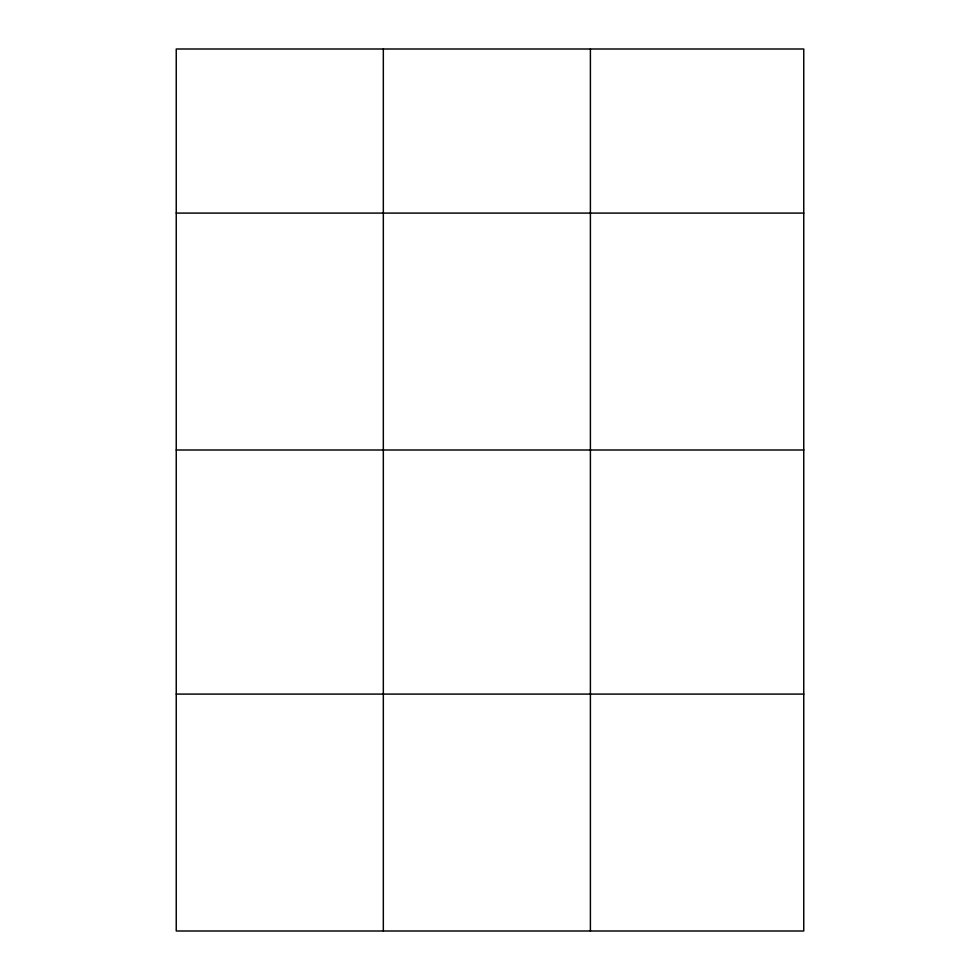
<?xml version="1.0" encoding="UTF-8"?>
<svg xmlns="http://www.w3.org/2000/svg" width="980" height="980" viewBox="0 0 980 980"><rect width="100%" height="100%" fill="white"/><g stroke="black" fill="none" stroke-linecap="round" stroke-linejoin="round"><path stroke-width="1.47" d="M803.759 450.004L803.759 49L176.241 49L176.241 931L803.759 931L803.759 450.004L176.241 450.004M176.241 213.089L803.759 213.089M176.241 694.085L803.759 694.085M590.401 49L590.401 931M383.327 49L383.327 931"/></g></svg>
